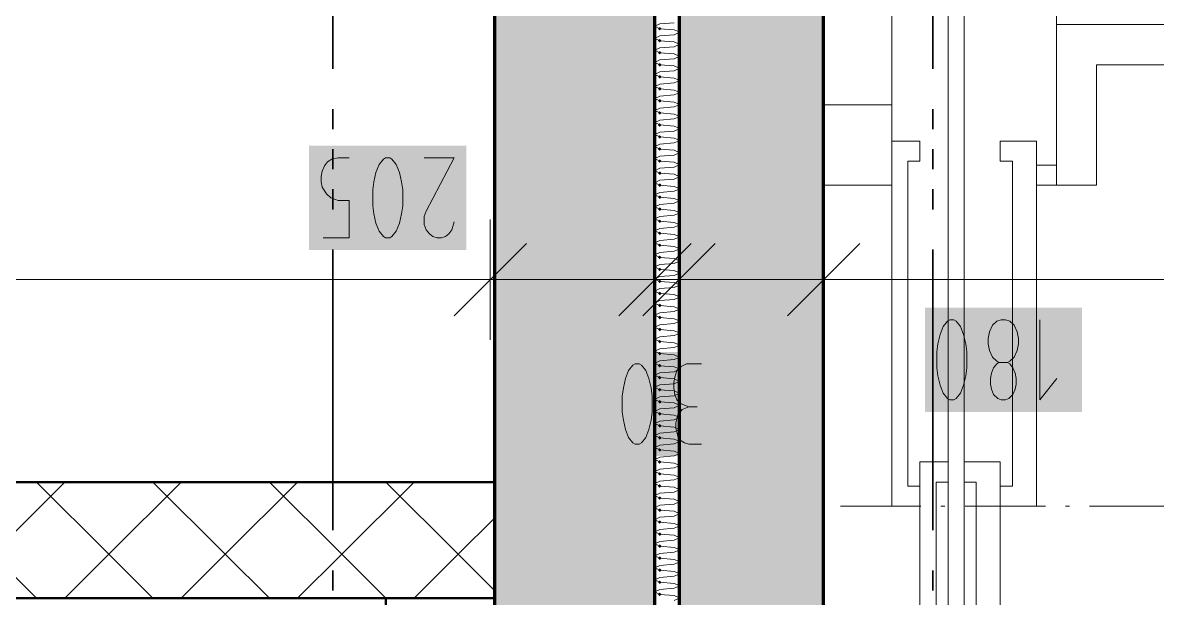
# Model space of a CAD drawing. Header units: millimetres. Extents: x 0 to 594, y 0 to 420.
# Drawn here: x 95.36 to 109.84, y 191.37 to 198.73 of the extents above; entities that cross this region are included whole.
import ezdxf

# ---------------------------------------------------------------- set-up
doc = ezdxf.new("R2010")
doc.units = ezdxf.units.MM
doc.header["$LTSCALE"] = 8
for name, color, linetype in [('PDF_Koty delkove', 7, 'Continuous'), ('PDF_Pozarni useky', 7, 'Continuous'), ('PDF_Pricky sadrokarton', 7, 'Continuous'), ('PDF_Pricky zdene', 7, 'Continuous'), ('PDF_Steny obvodove nosne', 7, 'Continuous'), ('PDF_Steny sendvic', 7, 'Continuous'), ('PDF_Steny vnitrni', 7, 'Continuous'), ('PDF_Vytah', 7, 'Continuous')]:
    doc.layers.add(name, color=color, linetype=linetype)

msp = doc.modelspace()

# ---------------------------------------------------------------- linework, layer by layer
at = {"layer": 'PDF_Koty delkove', "lineweight": 18}
for points in [[(99.197, 195.978), (99.525, 195.978), (99.525, 196.456), (99.388, 196.456), (99.293, 196.491), (99.238, 196.542), (99.183, 196.627), (99.17, 196.695), (99.17, 196.764), (99.183, 196.832), (99.211, 196.9), (99.252, 196.951)], [(99.252, 196.951), (99.306, 196.986), (99.388, 197.003), (99.525, 197.003)], [(100.484, 197.003), (100.867, 197.003), (100.511, 196.32), (100.484, 196.251), (100.484, 196.149), (100.511, 196.081), (100.552, 196.03), (100.593, 195.995), (100.648, 195.978), (100.702, 195.978), (100.757, 195.995), (100.798, 196.03), (100.839, 196.081), (100.867, 196.182)], [(101.328, 196.214), (101.328, 195.446), (101.328, 194.677)], [(103.43, 196.214), (103.43, 195.446), (103.43, 194.677)], [(103.737, 196.214), (103.737, 195.446), (103.737, 194.677)], [(105.582, 196.214), (105.582, 195.446), (105.582, 194.677)], [(101.79, 195.907), (100.867, 194.984)], [(103.891, 195.907), (102.968, 194.984)], [(104.198, 195.907), (103.276, 194.984)], [(106.043, 195.907), (105.121, 194.984)], [(184.506, 195.446), (177.745, 195.446), (176.907, 195.446), (173.387, 195.446), (169.747, 195.446), (168.26, 195.446), (162.995, 195.446), (160.878, 195.446), (158.215, 195.446), (156.063, 195.446), (128.081, 195.446), (126.184, 195.446), (105.582, 195.446), (103.737, 195.446), (103.43, 195.446), (101.328, 195.446), (83.545, 195.446), (82.059, 195.446)], [(107.328, 194.847), (107.273, 194.916), (107.246, 194.933), (107.191, 194.933), (107.163, 194.916), (107.109, 194.847), (107.068, 194.745), (107.041, 194.625), (107.027, 194.522)], [(107.931, 194.386), (107.958, 194.368), (107.999, 194.317), (108.026, 194.25), (108.04, 194.181), (108.04, 194.112), (108.026, 194.045), (107.999, 193.976), (107.944, 193.925), (107.903, 193.908), (107.848, 193.908), (107.807, 193.925), (107.752, 193.976), (107.725, 194.045), (107.711, 194.112), (107.711, 194.181), (107.725, 194.25), (107.752, 194.317), (107.793, 194.368), (107.82, 194.386), (107.931, 194.386), (107.958, 194.403), (108.013, 194.455), (108.054, 194.54), (108.068, 194.625), (108.068, 194.693), (108.054, 194.778), (108.013, 194.865), (107.958, 194.916), (107.903, 194.933), (107.848, 194.933), (107.793, 194.916), (107.738, 194.865), (107.698, 194.778), (107.684, 194.693)], [(108.341, 194.933), (108.341, 193.908), (108.56, 194.181)], [(107.027, 194.522), (107.027, 194.317), (107.041, 194.216), (107.068, 194.096), (107.109, 193.993), (107.163, 193.925), (107.191, 193.908), (107.246, 193.908), (107.273, 193.925), (107.328, 193.993), (107.369, 194.096), (107.397, 194.216), (107.411, 194.317), (107.411, 194.522), (107.397, 194.625), (107.369, 194.745), (107.328, 194.847)], [(107.684, 194.693), (107.684, 194.625), (107.698, 194.54), (107.738, 194.455), (107.793, 194.403), (107.82, 194.386)], [(103.012, 193.958), (103.012, 193.753), (103.026, 193.652), (103.053, 193.532), (103.094, 193.43), (103.148, 193.361), (103.176, 193.344), (103.23, 193.344), (103.258, 193.361), (103.312, 193.43), (103.353, 193.532), (103.381, 193.652), (103.395, 193.753), (103.395, 193.958), (103.381, 194.061), (103.353, 194.181), (103.312, 194.283), (103.258, 194.352), (103.23, 194.369), (103.176, 194.369), (103.148, 194.352), (103.094, 194.283), (103.053, 194.181)], [(104.024, 194.369), (103.833, 194.369), (103.765, 194.335), (103.71, 194.283), (103.683, 194.198), (103.669, 194.13), (103.669, 194.061), (103.683, 193.976), (103.71, 193.908), (103.765, 193.857), (103.86, 193.822)], [(103.053, 194.181), (103.026, 194.061), (103.012, 193.958)], [(104.024, 193.344), (103.86, 193.344), (103.805, 193.361), (103.751, 193.396), (103.723, 193.447), (103.696, 193.548), (103.696, 193.617), (103.723, 193.72), (103.778, 193.788), (103.86, 193.822), (103.969, 193.822)]]:
    msp.add_lwpolyline(points, dxfattribs=at)
msp.add_lwpolyline([(99.827, 196.592), (99.827, 196.387), (99.841, 196.286), (99.868, 196.166), (99.909, 196.063), (99.963, 195.995), (99.991, 195.978), (100.045, 195.978), (100.073, 195.995), (100.127, 196.063), (100.168, 196.166), (100.196, 196.286), (100.21, 196.387), (100.21, 196.592), (100.196, 196.695), (100.168, 196.815), (100.127, 196.917), (100.073, 196.986), (100.045, 197.003), (99.991, 197.003), (99.963, 196.986), (99.909, 196.917), (99.868, 196.815), (99.841, 196.695)], close=True, dxfattribs=at)
at = {"layer": 'PDF_Koty delkove', "color": 7, "lineweight": 18, "true_color": 0xffffff, "transparency": 33554559}
for points in [[(101.021, 197.157), (99.016, 197.157), (101.021, 195.825), (99.016, 195.825)], [(108.878, 195.087), (106.874, 195.087), (108.878, 193.754), (106.874, 193.754)], [(104.206, 194.523), (102.858, 194.523), (104.206, 193.191), (102.858, 193.191)]]:
    msp.add_solid(points, dxfattribs=at)
at = {"layer": 'PDF_Pozarni useky', "lineweight": 35}
for points in [[(99.319, 198.137), (99.319, 201.724)], [(106.976, 198.137), (106.976, 200.343)], [(99.319, 197.368), (99.319, 197.624)], [(106.976, 197.368), (106.976, 197.624)], [(99.319, 196.855), (99.319, 197.112)], [(106.976, 196.855), (106.976, 197.112)], [(99.319, 196.343), (99.319, 196.599)], [(106.976, 196.343), (106.976, 196.599)], [(99.319, 192.243), (99.319, 195.83)], [(106.976, 192.243), (106.976, 195.83)], [(99.319, 191.474), (99.319, 191.73)], [(106.976, 191.474), (106.976, 191.73)]]:
    msp.add_lwpolyline(points, dxfattribs=at)
at = {"layer": 'PDF_Pricky sadrokarton', "lineweight": 50}
msp.add_lwpolyline([(101.533, 166.774), (101.533, 170.823), (101.38, 170.823), (101.38, 191.374), (99.996, 191.374), (99.996, 170.823), (99.996, 166.774)], close=True, dxfattribs=at)
at = {"layer": 'PDF_Pricky zdene', "lineweight": 50}
msp.add_lwpolyline([(83.545, 191.374), (101.38, 191.374), (101.38, 192.86), (101.328, 192.86), (83.545, 192.86)], dxfattribs=at)
at = {"layer": 'PDF_Pricky zdene', "lineweight": 9}
for points in [[(95.537, 191.374), (94.973, 191.938), (94.051, 192.86)], [(95.896, 192.86), (94.973, 191.938), (94.41, 191.374)], [(97.023, 191.374), (96.46, 191.938), (95.537, 192.86)], [(97.382, 192.86), (96.46, 191.938), (95.896, 191.374)], [(98.51, 191.374), (97.946, 191.938), (97.023, 192.86)], [(98.868, 192.86), (97.946, 191.938), (97.382, 191.374)], [(99.996, 191.374), (99.432, 191.938), (98.51, 192.86)], [(100.355, 192.86), (99.432, 191.938), (98.868, 191.374)], [(101.38, 191.476), (100.918, 191.938), (99.996, 192.86)], [(101.38, 192.399), (100.918, 191.938), (100.355, 191.374)]]:
    msp.add_lwpolyline(points, dxfattribs=at)
at = {"layer": 'PDF_Steny obvodove nosne', "lineweight": 70}
for points in [[(101.38, 203.418), (101.38, 192.86), (101.38, 191.374), (101.38, 182.2)], [(103.43, 182.2), (103.43, 182.405), (103.43, 203.213), (103.43, 203.418)]]:
    msp.add_lwpolyline(points, dxfattribs=at)
at = {"layer": 'PDF_Steny obvodove nosne', "color": 9, "lineweight": 9, "true_color": 0xc0c0c0, "transparency": 33554559}
msp.add_solid([(101.38, 203.418), (101.38, 182.2), (103.43, 203.418), (103.43, 182.2)], dxfattribs=at)
at = {"layer": 'PDF_Steny sendvic', "lineweight": 35}
for points in [[(103.43, 182.405), (103.43, 182.2), (125.979, 182.2), (128.029, 182.2), (128.081, 182.2), (128.081, 182.508), (128.029, 182.508), (105.582, 182.508), (103.737, 182.508), (103.737, 203.11), (105.582, 203.11), (128.029, 203.11), (128.081, 203.11), (128.081, 203.418), (128.029, 203.418), (103.43, 203.418), (103.43, 203.213)], [(103.43, 203.213), (103.43, 182.405)]]:
    msp.add_lwpolyline(points, dxfattribs=at)
at = {"layer": 'PDF_Steny sendvic', "lineweight": 9}
for points in [[(103.491, 198.713), (103.43, 198.682)], [(103.43, 198.682), (103.491, 198.651)], [(103.491, 198.713), (103.676, 198.728)], [(103.491, 198.559), (103.43, 198.528)], [(103.676, 198.636), (103.491, 198.651)], [(103.491, 198.559), (103.676, 198.574)], [(103.676, 198.636), (103.676, 198.636)], [(103.737, 198.609), (103.676, 198.636)], [(103.676, 198.574), (103.737, 198.602)], [(103.43, 198.528), (103.491, 198.498)], [(103.491, 198.405), (103.43, 198.375)], [(103.676, 198.482), (103.491, 198.498)], [(103.491, 198.405), (103.676, 198.421)], [(103.676, 198.482), (103.676, 198.482)], [(103.737, 198.455), (103.676, 198.482)], [(103.676, 198.421), (103.737, 198.448)], [(103.43, 198.375), (103.491, 198.344)], [(103.491, 198.252), (103.43, 198.221)], [(103.676, 198.329), (103.491, 198.344)], [(103.491, 198.252), (103.676, 198.267)], [(103.676, 198.329), (103.676, 198.329)], [(103.737, 198.301), (103.676, 198.329)], [(103.676, 198.267), (103.737, 198.295)], [(103.43, 198.221), (103.491, 198.19)], [(103.676, 198.175), (103.491, 198.19)], [(103.491, 198.098), (103.676, 198.113)], [(103.676, 198.175), (103.676, 198.175)], [(103.737, 198.147), (103.676, 198.175)], [(103.676, 198.113), (103.737, 198.141)], [(103.491, 198.098), (103.43, 198.067)], [(103.43, 198.067), (103.491, 198.036)], [(103.676, 198.021), (103.491, 198.036)], [(103.491, 197.944), (103.676, 197.959)], [(103.676, 198.021), (103.676, 198.021)], [(103.737, 197.994), (103.676, 198.021)], [(103.676, 197.959), (103.737, 197.987)], [(103.491, 197.944), (103.43, 197.913)], [(103.43, 197.913), (103.491, 197.883)], [(103.676, 197.867), (103.491, 197.883)], [(103.676, 197.867), (103.676, 197.867)], [(103.737, 197.84), (103.676, 197.867)], [(103.676, 197.806), (103.737, 197.833)], [(103.491, 197.79), (103.43, 197.76)], [(103.43, 197.76), (103.491, 197.729)], [(103.491, 197.79), (103.676, 197.806)], [(103.676, 197.714), (103.491, 197.729)], [(103.676, 197.714), (103.676, 197.714)], [(103.737, 197.686), (103.676, 197.714)], [(103.676, 197.652), (103.737, 197.68)], [(103.491, 197.637), (103.43, 197.606)], [(103.43, 197.606), (103.491, 197.575)], [(103.491, 197.637), (103.676, 197.652)], [(103.676, 197.56), (103.491, 197.575)], [(103.676, 197.56), (103.676, 197.56)], [(103.737, 197.532), (103.676, 197.56)], [(103.676, 197.498), (103.737, 197.526)], [(103.491, 197.483), (103.43, 197.452)], [(103.43, 197.452), (103.491, 197.421)], [(103.491, 197.483), (103.676, 197.498)], [(103.676, 197.406), (103.491, 197.421)], [(103.676, 197.406), (103.676, 197.406)], [(103.737, 197.379), (103.676, 197.406)], [(103.491, 197.329), (103.43, 197.298)], [(103.43, 197.298), (103.491, 197.268)], [(103.491, 197.329), (103.676, 197.344)], [(103.676, 197.252), (103.491, 197.268)], [(103.676, 197.344), (103.737, 197.372)], [(103.676, 197.252), (103.676, 197.252)], [(103.737, 197.225), (103.676, 197.252)], [(103.491, 197.175), (103.43, 197.145)], [(103.43, 197.145), (103.491, 197.114)], [(103.491, 197.175), (103.676, 197.191)], [(103.676, 197.099), (103.491, 197.114)], [(103.676, 197.191), (103.737, 197.218)], [(103.676, 197.099), (103.676, 197.099)], [(103.737, 197.071), (103.676, 197.099)], [(103.676, 197.037), (103.491, 197.022), (103.43, 196.991)], [(103.43, 196.991), (103.491, 196.96)], [(103.676, 196.945), (103.491, 196.96)], [(103.676, 197.037), (103.737, 197.065)], [(103.676, 196.945), (103.676, 196.945)], [(103.737, 196.917), (103.676, 196.945)], [(103.491, 196.868), (103.43, 196.837)], [(103.43, 196.837), (103.491, 196.806)], [(103.491, 196.868), (103.676, 196.883)], [(103.676, 196.791), (103.491, 196.806)], [(103.676, 196.883), (103.737, 196.911)], [(103.491, 196.714), (103.43, 196.683)], [(103.43, 196.683), (103.491, 196.653)], [(103.491, 196.714), (103.676, 196.729)], [(103.676, 196.637), (103.491, 196.653)], [(103.676, 196.791), (103.676, 196.791)], [(103.737, 196.764), (103.676, 196.791)], [(103.676, 196.729), (103.737, 196.757)], [(103.491, 196.56), (103.43, 196.53)], [(103.43, 196.53), (103.491, 196.499)], [(103.491, 196.56), (103.676, 196.576)], [(103.676, 196.637), (103.676, 196.637)], [(103.737, 196.61), (103.676, 196.637)], [(103.676, 196.576), (103.737, 196.603)], [(103.491, 196.407), (103.43, 196.376)], [(103.43, 196.376), (103.491, 196.345)], [(103.676, 196.484), (103.491, 196.499)], [(103.491, 196.407), (103.676, 196.422)], [(103.676, 196.484), (103.676, 196.484)], [(103.737, 196.456), (103.676, 196.484)], [(103.676, 196.422), (103.737, 196.45)], [(103.491, 196.253), (103.43, 196.222)], [(103.43, 196.222), (103.491, 196.191)], [(103.676, 196.33), (103.491, 196.345)], [(103.491, 196.253), (103.676, 196.268)], [(103.676, 196.33), (103.676, 196.33)], [(103.737, 196.302), (103.676, 196.33)], [(103.676, 196.268), (103.737, 196.296)], [(103.491, 196.099), (103.43, 196.068)], [(103.676, 196.176), (103.491, 196.191)], [(103.491, 196.099), (103.676, 196.114)], [(103.676, 196.176), (103.676, 196.176)], [(103.737, 196.149), (103.676, 196.176)], [(103.676, 196.114), (103.737, 196.142)], [(103.43, 196.068), (103.491, 196.038)], [(103.491, 195.945), (103.43, 195.915)], [(103.676, 196.022), (103.491, 196.038)], [(103.491, 195.945), (103.676, 195.961)], [(103.676, 196.022), (103.676, 196.022)], [(103.737, 195.995), (103.676, 196.022)], [(103.676, 195.961), (103.737, 195.988)], [(103.43, 195.915), (103.491, 195.884)], [(103.491, 195.792), (103.43, 195.761)], [(103.676, 195.869), (103.491, 195.884)], [(103.491, 195.792), (103.676, 195.807)], [(103.676, 195.869), (103.676, 195.869)], [(103.737, 195.841), (103.676, 195.869)], [(103.676, 195.807), (103.737, 195.835)], [(103.43, 195.761), (103.491, 195.73)], [(103.491, 195.638), (103.43, 195.607)], [(103.676, 195.715), (103.491, 195.73)], [(103.491, 195.638), (103.676, 195.653)], [(103.676, 195.715), (103.676, 195.715)], [(103.737, 195.687), (103.676, 195.715)], [(103.676, 195.653), (103.737, 195.681)], [(103.43, 195.607), (103.491, 195.576)], [(103.676, 195.561), (103.491, 195.576)], [(103.491, 195.484), (103.676, 195.499)], [(103.676, 195.561), (103.676, 195.561)], [(103.737, 195.534), (103.676, 195.561)], [(103.676, 195.499), (103.737, 195.527)], [(103.491, 195.484), (103.43, 195.453)], [(103.43, 195.453), (103.491, 195.423)], [(103.676, 195.407), (103.491, 195.423)], [(103.676, 195.407), (103.676, 195.407)], [(103.737, 195.38), (103.676, 195.407)], [(103.676, 195.346), (103.737, 195.373)], [(103.491, 195.33), (103.43, 195.3)], [(103.43, 195.3), (103.491, 195.269)], [(103.491, 195.33), (103.676, 195.346)], [(103.676, 195.254), (103.491, 195.269)], [(103.676, 195.254), (103.676, 195.254)], [(103.737, 195.226), (103.676, 195.254)], [(103.676, 195.192), (103.737, 195.22)], [(103.491, 195.177), (103.43, 195.146)], [(103.43, 195.146), (103.491, 195.115)], [(103.491, 195.177), (103.676, 195.192)], [(103.676, 195.1), (103.491, 195.115)], [(103.676, 195.1), (103.676, 195.1)], [(103.737, 195.072), (103.676, 195.1)], [(103.676, 195.038), (103.737, 195.066)], [(103.491, 195.023), (103.43, 194.992)], [(103.43, 194.992), (103.491, 194.961)], [(103.491, 195.023), (103.676, 195.038)], [(103.676, 194.946), (103.491, 194.961)], [(103.676, 194.946), (103.676, 194.946)], [(103.737, 194.919), (103.676, 194.946)], [(103.491, 194.869), (103.43, 194.838)], [(103.43, 194.838), (103.491, 194.808)], [(103.491, 194.869), (103.676, 194.884)], [(103.676, 194.792), (103.491, 194.808)], [(103.676, 194.884), (103.737, 194.912)], [(103.676, 194.792), (103.676, 194.792)], [(103.737, 194.765), (103.676, 194.792)], [(103.491, 194.715), (103.43, 194.685)], [(103.43, 194.685), (103.491, 194.654)], [(103.491, 194.715), (103.676, 194.731)], [(103.676, 194.639), (103.491, 194.654)], [(103.676, 194.731), (103.737, 194.758)], [(103.676, 194.639), (103.676, 194.639)], [(103.737, 194.611), (103.676, 194.639)], [(103.491, 194.562), (103.43, 194.531)], [(103.43, 194.531), (103.491, 194.5)], [(103.491, 194.562), (103.676, 194.577)], [(103.676, 194.485), (103.491, 194.5)], [(103.676, 194.577), (103.737, 194.605)], [(103.676, 194.485), (103.676, 194.485)], [(103.737, 194.457), (103.676, 194.485)], [(103.491, 194.408), (103.43, 194.377)], [(103.43, 194.377), (103.491, 194.346)], [(103.491, 194.408), (103.676, 194.423)], [(103.676, 194.331), (103.491, 194.346)], [(103.676, 194.423), (103.737, 194.451)], [(103.491, 194.254), (103.43, 194.223)], [(103.43, 194.223), (103.491, 194.193)], [(103.491, 194.254), (103.676, 194.269)], [(103.676, 194.177), (103.491, 194.193)], [(103.676, 194.331), (103.676, 194.331)], [(103.737, 194.304), (103.676, 194.331)], [(103.676, 194.269), (103.737, 194.297)], [(103.491, 194.1), (103.43, 194.07)], [(103.43, 194.07), (103.491, 194.039)], [(103.491, 194.1), (103.676, 194.116)], [(103.676, 194.177), (103.676, 194.177)], [(103.737, 194.15), (103.676, 194.177)], [(103.676, 194.116), (103.737, 194.143)], [(103.491, 193.947), (103.43, 193.916)], [(103.43, 193.916), (103.491, 193.885)], [(103.676, 194.024), (103.491, 194.039)], [(103.491, 193.947), (103.676, 193.962)], [(103.676, 194.024), (103.676, 194.024)], [(103.737, 193.996), (103.676, 194.024)], [(103.676, 193.962), (103.737, 193.99)], [(103.676, 193.808), (103.491, 193.793), (103.43, 193.762)], [(103.43, 193.762), (103.491, 193.731)], [(103.676, 193.87), (103.491, 193.885)], [(103.676, 193.87), (103.676, 193.87)], [(103.676, 193.87), (103.676, 193.87)], [(103.737, 193.842), (103.676, 193.87)], [(103.676, 193.808), (103.737, 193.836)], [(103.676, 193.654), (103.491, 193.639), (103.43, 193.608)], [(103.676, 193.716), (103.491, 193.731)], [(103.676, 193.716), (103.676, 193.716)], [(103.737, 193.689), (103.676, 193.716)], [(103.676, 193.654), (103.737, 193.682)], [(103.43, 193.608), (103.491, 193.578)], [(103.676, 193.501), (103.491, 193.485), (103.43, 193.455)], [(103.676, 193.562), (103.491, 193.578)], [(103.676, 193.562), (103.676, 193.562)], [(103.737, 193.535), (103.676, 193.562)], [(103.676, 193.501), (103.737, 193.528)], [(103.43, 193.455), (103.491, 193.424)], [(103.676, 193.347), (103.491, 193.332), (103.43, 193.301)], [(103.676, 193.409), (103.491, 193.424)], [(103.676, 193.409), (103.676, 193.409)], [(103.737, 193.381), (103.676, 193.409)], [(103.676, 193.347), (103.737, 193.375)], [(103.43, 193.301), (103.491, 193.27)], [(103.676, 193.193), (103.491, 193.178), (103.43, 193.147)], [(103.676, 193.255), (103.491, 193.27)], [(103.676, 193.255), (103.676, 193.255)], [(103.737, 193.227), (103.676, 193.255)], [(103.676, 193.193), (103.737, 193.221)], [(103.43, 193.147), (103.491, 193.116)], [(103.676, 193.101), (103.491, 193.116)], [(103.491, 193.024), (103.676, 193.039)], [(103.676, 193.101), (103.676, 193.101)], [(103.737, 193.074), (103.676, 193.101)], [(103.676, 193.039), (103.737, 193.067)], [(103.491, 193.024), (103.43, 192.993)], [(103.43, 192.993), (103.491, 192.963)], [(103.676, 192.886), (103.491, 192.87), (103.43, 192.84)], [(103.676, 192.947), (103.491, 192.963)], [(103.676, 192.947), (103.676, 192.947)], [(103.737, 192.92), (103.676, 192.947)], [(103.676, 192.886), (103.737, 192.913)], [(103.43, 192.84), (103.491, 192.809)], [(103.676, 192.794), (103.491, 192.809)], [(103.676, 192.794), (103.676, 192.794)], [(103.737, 192.766), (103.676, 192.794)], [(103.676, 192.732), (103.737, 192.76)], [(103.676, 192.732), (103.491, 192.717), (103.43, 192.686)], [(103.43, 192.686), (103.491, 192.655)], [(103.676, 192.64), (103.491, 192.655)], [(103.676, 192.64), (103.676, 192.64)], [(103.737, 192.612), (103.676, 192.64)], [(103.676, 192.578), (103.737, 192.606)], [(103.676, 192.578), (103.491, 192.563), (103.43, 192.532)], [(103.43, 192.532), (103.491, 192.501)], [(103.676, 192.486), (103.491, 192.501)], [(103.676, 192.486), (103.676, 192.486)], [(103.737, 192.459), (103.676, 192.486)], [(103.676, 192.424), (103.737, 192.452)], [(103.676, 192.424), (103.491, 192.409), (103.43, 192.378)], [(103.43, 192.378), (103.491, 192.348)], [(103.676, 192.332), (103.491, 192.348)], [(103.676, 192.332), (103.676, 192.332)], [(103.737, 192.305), (103.676, 192.332)], [(103.491, 192.255), (103.43, 192.225)], [(103.43, 192.225), (103.491, 192.194)], [(103.491, 192.255), (103.676, 192.271)], [(103.676, 192.179), (103.491, 192.194)], [(103.676, 192.271), (103.737, 192.298)], [(103.676, 192.179), (103.676, 192.179)], [(103.737, 192.151), (103.676, 192.179)], [(103.676, 192.117), (103.491, 192.102), (103.43, 192.071)], [(103.43, 192.071), (103.491, 192.04)], [(103.676, 192.025), (103.491, 192.04)], [(103.676, 192.117), (103.737, 192.145)], [(103.676, 192.025), (103.676, 192.025)], [(103.737, 191.997), (103.676, 192.025)], [(103.676, 191.963), (103.491, 191.948), (103.43, 191.917)], [(103.43, 191.917), (103.491, 191.886)], [(103.676, 191.871), (103.491, 191.886)], [(103.676, 191.963), (103.737, 191.991)], [(103.676, 191.809), (103.491, 191.794), (103.43, 191.763)], [(103.43, 191.763), (103.491, 191.733)], [(103.676, 191.717), (103.491, 191.733)], [(103.676, 191.871), (103.676, 191.871)], [(103.737, 191.844), (103.676, 191.871)], [(103.676, 191.809), (103.737, 191.837)], [(103.676, 191.656), (103.491, 191.64), (103.43, 191.61)], [(103.43, 191.61), (103.491, 191.579)], [(103.676, 191.717), (103.676, 191.717)], [(103.737, 191.69), (103.676, 191.717)], [(103.676, 191.656), (103.737, 191.683)], [(103.676, 191.502), (103.491, 191.487), (103.43, 191.456)], [(103.43, 191.456), (103.491, 191.425)], [(103.676, 191.564), (103.491, 191.579)], [(103.676, 191.564), (103.676, 191.564)], [(103.737, 191.536), (103.676, 191.564)], [(103.676, 191.502), (103.737, 191.53)], [(103.676, 191.41), (103.491, 191.425)], [(103.676, 191.41), (103.676, 191.41)], [(103.737, 191.382), (103.676, 191.41)], [(103.676, 191.348), (103.737, 191.376)]]:
    msp.add_lwpolyline(points, dxfattribs=at)
at = {"layer": 'PDF_Steny sendvic', "lineweight": 9, "transparency": 33554559}
for points in [[(103.491, 198.628), (103.468, 198.651), (103.514, 198.651), (103.491, 198.674)], [(103.491, 198.475), (103.468, 198.498), (103.514, 198.498), (103.491, 198.521)], [(103.491, 198.321), (103.468, 198.344), (103.514, 198.344), (103.491, 198.367)], [(103.491, 198.167), (103.468, 198.19), (103.514, 198.19), (103.491, 198.213)], [(103.491, 198.013), (103.468, 198.036), (103.514, 198.036), (103.491, 198.059)], [(103.491, 197.86), (103.468, 197.883), (103.514, 197.883), (103.491, 197.906)], [(103.491, 197.706), (103.468, 197.729), (103.514, 197.729), (103.491, 197.752)], [(103.491, 197.552), (103.468, 197.575), (103.514, 197.575), (103.491, 197.598)], [(103.491, 197.398), (103.468, 197.421), (103.514, 197.421), (103.491, 197.444)], [(103.491, 197.245), (103.468, 197.268), (103.514, 197.268), (103.491, 197.291)], [(103.491, 197.091), (103.468, 197.114), (103.514, 197.114), (103.491, 197.137)], [(103.491, 196.937), (103.468, 196.96), (103.514, 196.96), (103.491, 196.983)], [(103.491, 196.783), (103.468, 196.806), (103.514, 196.806), (103.491, 196.829)], [(103.491, 196.63), (103.468, 196.653), (103.514, 196.653), (103.491, 196.676)], [(103.491, 196.476), (103.468, 196.499), (103.514, 196.499), (103.491, 196.522)], [(103.491, 196.322), (103.468, 196.345), (103.514, 196.345), (103.491, 196.368)], [(103.491, 196.168), (103.468, 196.191), (103.514, 196.191), (103.491, 196.214)], [(103.491, 196.015), (103.468, 196.038), (103.514, 196.038), (103.491, 196.061)], [(103.491, 195.861), (103.468, 195.884), (103.514, 195.884), (103.491, 195.907)], [(103.491, 195.707), (103.468, 195.73), (103.514, 195.73), (103.491, 195.753)], [(103.491, 195.553), (103.468, 195.576), (103.514, 195.576), (103.491, 195.599)], [(103.491, 195.4), (103.468, 195.423), (103.514, 195.423), (103.491, 195.446)], [(103.491, 195.246), (103.468, 195.269), (103.514, 195.269), (103.491, 195.292)], [(103.491, 195.092), (103.468, 195.115), (103.514, 195.115), (103.491, 195.138)], [(103.491, 194.938), (103.468, 194.961), (103.514, 194.961), (103.491, 194.985)], [(103.491, 194.785), (103.468, 194.808), (103.514, 194.808), (103.491, 194.831)], [(103.491, 194.631), (103.468, 194.654), (103.514, 194.654), (103.491, 194.677)], [(103.491, 194.477), (103.468, 194.5), (103.514, 194.5), (103.491, 194.523)], [(103.491, 194.323), (103.468, 194.346), (103.514, 194.346), (103.491, 194.37)], [(103.491, 194.17), (103.468, 194.193), (103.514, 194.193), (103.491, 194.216)], [(103.491, 194.016), (103.468, 194.039), (103.514, 194.039), (103.491, 194.062)], [(103.491, 193.862), (103.468, 193.885), (103.514, 193.885), (103.491, 193.908)], [(103.491, 193.708), (103.468, 193.731), (103.514, 193.731), (103.491, 193.755)], [(103.491, 193.555), (103.468, 193.578), (103.514, 193.578), (103.491, 193.601)], [(103.491, 193.401), (103.468, 193.424), (103.514, 193.424), (103.491, 193.447)], [(103.491, 193.247), (103.468, 193.27), (103.514, 193.27), (103.491, 193.293)], [(103.491, 193.093), (103.468, 193.116), (103.514, 193.116), (103.491, 193.14)], [(103.491, 192.94), (103.468, 192.963), (103.514, 192.963), (103.491, 192.986)], [(103.491, 192.786), (103.468, 192.809), (103.514, 192.809), (103.491, 192.832)], [(103.491, 192.632), (103.468, 192.655), (103.514, 192.655), (103.491, 192.678)], [(103.491, 192.478), (103.468, 192.501), (103.514, 192.501), (103.491, 192.525)], [(103.491, 192.325), (103.468, 192.348), (103.514, 192.348), (103.491, 192.371)], [(103.491, 192.171), (103.468, 192.194), (103.514, 192.194), (103.491, 192.217)], [(103.491, 192.017), (103.468, 192.04), (103.514, 192.04), (103.491, 192.063)], [(103.491, 191.863), (103.468, 191.886), (103.514, 191.886), (103.491, 191.91)], [(103.491, 191.71), (103.468, 191.733), (103.514, 191.733), (103.491, 191.756)], [(103.491, 191.556), (103.468, 191.579), (103.514, 191.579), (103.491, 191.602)], [(103.491, 191.402), (103.468, 191.425), (103.514, 191.425), (103.491, 191.448)]]:
    msp.add_solid(points, dxfattribs=at)
at = {"layer": 'PDF_Steny vnitrni', "lineweight": 70}
for points in [[(105.582, 203.11), (103.737, 203.11), (103.737, 182.508), (105.582, 182.508)], [(105.582, 184.353), (105.582, 201.265)]]:
    msp.add_lwpolyline(points, dxfattribs=at)
at = {"layer": 'PDF_Steny vnitrni', "color": 9, "lineweight": 9, "true_color": 0xc0c0c0, "transparency": 33554559}
msp.add_solid([(103.737, 203.11), (103.737, 182.508), (105.582, 203.11), (105.582, 182.508)], dxfattribs=at)
at = {"layer": 'PDF_Vytah', "lineweight": 9}
for points in [[(106.453, 197.216), (106.453, 201.009), (107.171, 201.009), (107.171, 187.428)], [(109.067, 188.453), (108.555, 188.453), (107.376, 188.453), (107.376, 188.709), (107.53, 188.709), (107.53, 192.86), (107.376, 192.86), (107.376, 193.116), (107.837, 193.116), (107.837, 188.453), (107.376, 188.453), (107.376, 201.009), (108.555, 201.009), (108.555, 198.703), (108.555, 196.909), (108.298, 196.909), (108.298, 196.653), (109.067, 196.653)], [(109.067, 198.19), (123.417, 198.19), (123.417, 196.653), (124.186, 196.653), (124.186, 196.909), (123.929, 196.909), (123.929, 198.703), (108.555, 198.703)], [(108.555, 196.653), (108.555, 198.703)], [(109.067, 196.653), (109.067, 198.19)], [(105.582, 196.653), (105.582, 197.678), (106.453, 197.678)], [(106.453, 196.653), (106.453, 196.909)], [(106.453, 196.653), (105.582, 196.653), (105.582, 188.453)], [(105.582, 192.553), (105.582, 192.553)], [(106.823, 192.553), (105.798, 192.553)], [(107.131, 192.553), (107.079, 192.553)], [(108.412, 192.553), (107.387, 192.553)], [(108.719, 192.553), (108.668, 192.553)], [(110, 192.553), (108.976, 192.553)]]:
    msp.add_lwpolyline(points, dxfattribs=at)
for points in [[(106.453, 197.216), (106.453, 192.553), (106.812, 192.553), (106.812, 192.809), (106.658, 192.809), (106.658, 196.96), (106.812, 196.96), (106.812, 197.216)], [(108.298, 197.216), (108.298, 192.553), (107.837, 192.553), (107.837, 192.809), (107.991, 192.809), (107.991, 196.96), (107.837, 196.96), (107.837, 197.216)], [(106.812, 193.116), (106.812, 188.453), (107.171, 188.453), (107.171, 188.709), (107.017, 188.709), (107.017, 192.86), (107.171, 192.86), (107.171, 193.116)]]:
    msp.add_lwpolyline(points, close=True, dxfattribs=at)

doc.saveas('drawing.dxf')
